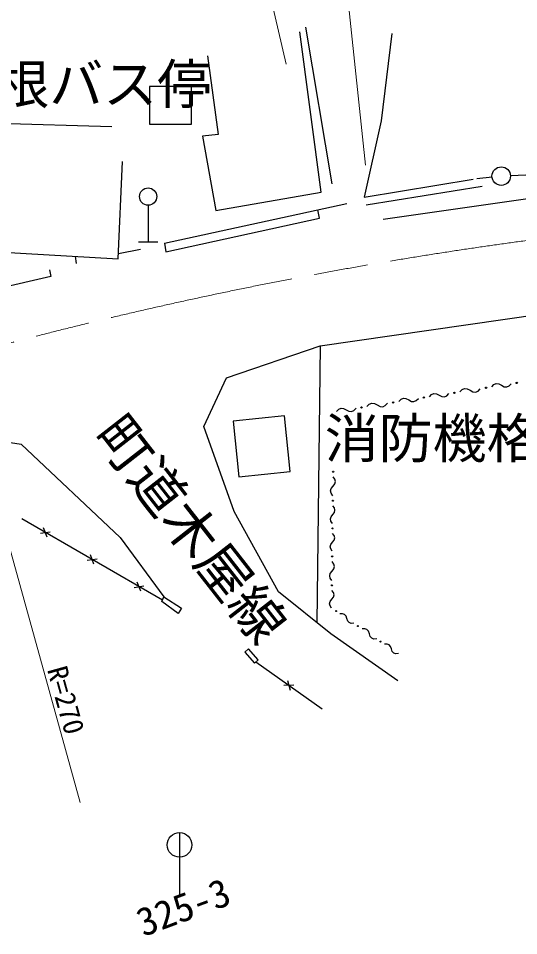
# Model space of a CAD drawing. Units: millimetres, scale not verified. Extents: x 40000 to 680000, y 20000 to 380000.
# Drawn here: x 212797 to 245266, y 258769 to 318320 of the extents above; entities that cross this region are included whole.
import ezdxf
from ezdxf.enums import TextEntityAlignment as Align

# ---------------------------------------------------------------- set-up
doc = ezdxf.new("R2010")
doc.units = ezdxf.units.MM
doc.header["$LTSCALE"] = 1000
doc.linetypes.add('CHAIN', pattern=[18.5, 12, -1.5, 3.5, -1.5])
for name, color, linetype, lineweight in [('M-BGD', 7, 'Continuous', 25), ('M-BMK', 2, 'CHAIN', 13), ('M-STR-HTXT', 7, 'Continuous', 13), ('M-STR-STRC', 7, 'Continuous', 25)]:
    doc.layers.add(name, color=color, linetype=linetype, lineweight=lineweight)
doc.layers.add('M-BMK-HTXT', color=7, linetype='Continuous')
doc.styles.add('ＭＳ ゴシック', font='')
doc.styles.get('ＭＳ ゴシック').set_extended_font_data('MS Gothic')

msp = doc.modelspace()

# ---------------------------------------------------------------- linework, layer by layer
at = {"layer": 'M-BGD'}
for p, q in [((232447, 307026), (231067, 317436)), ((231440, 317745), (233133, 307587)), ((237034, 317345), (236348, 311658)), ((225070, 315878), (225767, 310784)), ((224042, 313886), (221311, 313886)), ((221311, 313886), (221311, 311460)), ((224042, 311460), (224042, 313886)), ((218874, 311270), (211147, 311506)), ((221311, 311460), (224042, 311460)), ((236348, 311658), (235249, 306709)), ((225767, 310784), (224755, 310671)), ((224755, 310671), (225619, 305841)), ((219283, 302712), (219565, 309019)), ((235249, 306709), (242309, 307885)), ((243538, 308007), (242545, 307892)), ((244733, 308111), (245731, 308170)), ((242902, 307408), (235375, 306193)), ((225619, 305841), (232447, 307026)), ((221219, 306188), (221219, 303808)), ((222273, 303730), (234111, 306290)), ((232346, 305348), (232224, 305882)), ((222373, 303168), (232346, 305348)), ((220589, 303808), (221849, 303808)), ((222273, 303730), (222373, 303168)), ((210951, 303190), (219283, 302712)), ((219298, 303051), (220726, 303329)), ((216564, 302407), (216511, 302871)), ((214811, 301999), (214912, 301551)), ((214912, 301551), (208662, 300121)), ((232394, 297053), (262434, 301426)), ((226306, 294982), (232394, 297053)), ((232394, 297053), (232176, 279085)), ((224831, 291813), (226306, 294982)), ((241447, 294068), (241594, 294219)), ((241594, 294219), (241753, 294287)), ((241753, 294287), (241926, 294271)), ((241926, 294271), (242111, 294173)), ((242629, 294127), (242775, 294278)), ((243522, 294396), (243661, 294539)), ((243661, 294539), (243813, 294604)), ((243813, 294604), (243977, 294589)), ((243977, 294589), (244154, 294496)), ((244154, 294496), (244331, 294402)), ((244331, 294402), (244495, 294388)), ((244495, 294388), (244647, 294452)), ((244647, 294452), (244786, 294596)), ((237496, 293445), (237636, 293588)), ((237636, 293588), (237787, 293653)), ((237787, 293653), (237952, 293638)), ((237952, 293638), (238128, 293544)), ((238621, 293501), (238761, 293644)), ((239472, 293756), (239611, 293900)), ((239611, 293900), (239763, 293964)), ((239763, 293964), (239927, 293950)), ((239927, 293950), (240104, 293856)), ((240104, 293856), (240281, 293763)), ((240281, 293763), (240445, 293748)), ((240445, 293748), (240597, 293813)), ((240597, 293813), (240736, 293956)), ((242111, 294173), (242297, 294075)), ((242297, 294075), (242469, 294060)), ((242469, 294060), (242629, 294127)), ((233586, 292949), (233738, 293013)), ((233738, 293013), (233902, 292999)), ((233902, 292999), (234079, 292905)), ((234571, 292861), (234711, 293005)), ((235422, 293117), (235568, 293268)), ((235568, 293268), (235728, 293335)), ((235728, 293335), (235900, 293320)), ((235900, 293320), (236086, 293222)), ((236086, 293222), (236271, 293124)), ((236271, 293124), (236444, 293108)), ((236444, 293108), (236603, 293176)), ((236603, 293176), (236750, 293327)), ((238128, 293544), (238305, 293451)), ((238305, 293451), (238470, 293436)), ((238470, 293436), (238621, 293501)), ((230068, 292519), (226735, 292177)), ((230439, 288898), (230068, 292519)), ((233446, 292805), (233586, 292949)), ((234079, 292905), (234255, 292811)), ((234255, 292811), (234420, 292797)), ((234420, 292797), (234571, 292861)), ((226798, 286299), (224831, 291813)), ((226735, 292177), (227106, 288557)), ((210594, 291028), (212983, 290686)), ((212983, 290686), (219415, 284626)), ((227106, 288557), (230439, 288898)), ((233340, 288394), (233228, 288547)), ((233336, 288090), (233376, 288242)), ((233376, 288242), (233340, 288394)), ((233065, 287637), (233105, 287789)), ((233101, 287485), (233065, 287637)), ((233105, 287789), (233221, 287939)), ((233221, 287939), (233336, 288090)), ((233214, 287331), (233101, 287485)), ((233313, 286538), (233206, 286683)), ((233347, 286394), (233313, 286538)), ((229684, 281090), (226798, 286299)), ((233052, 285821), (233090, 285965)), ((233090, 285965), (233200, 286107)), ((233200, 286107), (233309, 286250)), ((233309, 286250), (233347, 286394)), ((222143, 280546), (213028, 285827)), ((233087, 285677), (233052, 285821)), ((233193, 285531), (233087, 285677)), ((214230, 284899), (214864, 284995)), ((214663, 284649), (214431, 285245)), ((233292, 284738), (233186, 284883)), ((233326, 284594), (233292, 284738)), ((219415, 284626), (222246, 280766)), ((233032, 284021), (233069, 284165)), ((233069, 284165), (233179, 284308)), ((233179, 284308), (233289, 284450)), ((233289, 284450), (233326, 284594)), ((217701, 282888), (217469, 283485)), ((233066, 283877), (233032, 284021)), ((233172, 283732), (233066, 283877)), ((217269, 283139), (217902, 283234)), ((233277, 282894), (233164, 283048)), ((233313, 282742), (233277, 282894)), ((233002, 282137), (233042, 282289)), ((233042, 282289), (233157, 282440)), ((233157, 282440), (233273, 282590)), ((233273, 282590), (233313, 282742)), ((220740, 281128), (220507, 281724)), ((233038, 281985), (233002, 282137)), ((233150, 281832), (233038, 281985)), ((220307, 281378), (220940, 281474)), ((233078, 278359), (229684, 281090)), ((233249, 281038), (233143, 281184)), ((222105, 280465), (222246, 280766)), ((222246, 280766), (223390, 280023)), ((233027, 280465), (233136, 280608)), ((233136, 280608), (233246, 280751)), ((233246, 280751), (233284, 280894)), ((233284, 280894), (233249, 281038)), ((223169, 279682), (222105, 280465)), ((223390, 280023), (223169, 279682)), ((232989, 280321), (233027, 280465)), ((233023, 280177), (232989, 280321)), ((233130, 280032), (233023, 280177)), ((233839, 279671), (233669, 279663)), ((233970, 279622), (233839, 279671)), ((234064, 279518), (233970, 279622)), ((234118, 279357), (234064, 279518)), ((234173, 279196), (234118, 279357)), ((234266, 279091), (234173, 279196)), ((234398, 279042), (234266, 279091)), ((234568, 279050), (234398, 279042)), ((237416, 275307), (233078, 278359)), ((235283, 278692), (235103, 278684)), ((235422, 278641), (235283, 278692)), ((235520, 278530), (235422, 278641)), ((235578, 278360), (235520, 278530)), ((235636, 278189), (235578, 278360)), ((235735, 278078), (235636, 278189)), ((235874, 278027), (235735, 278078)), ((236054, 278035), (235874, 278027)), ((236729, 277697), (236559, 277690)), ((236861, 277648), (236729, 277697)), ((236954, 277544), (236861, 277648)), ((237009, 277383), (236954, 277544)), ((227741, 277385), (227494, 277168)), ((227494, 277168), (228112, 276461)), ((228360, 276678), (227741, 277385)), ((237063, 277222), (237009, 277383)), ((237157, 277117), (237063, 277222)), ((237288, 277068), (237157, 277117)), ((237458, 277076), (237288, 277068)), ((228112, 276461), (228360, 276678)), ((228204, 276542), (232508, 273494)), ((230268, 275326), (230444, 274710)), ((230676, 275037), (230036, 274999))]:
    msp.add_line(p, q, dxfattribs=at)
for centre, radius in [((244134, 308076), 600), ((221219, 306748), 560), ((243148, 294337), 42), ((245142, 294652), 40), ((239116, 293700), 40), ((241092, 294012), 40), ((235066, 293061), 40), ((237123, 293386), 42), ((233232, 288889), 38), ((233210, 287007), 36), ((233189, 285207), 36), ((233168, 283390), 38), ((233147, 281508), 36), ((233416, 279836), 34), ((234835, 278867), 36), ((236307, 277862), 34)]:
    msp.add_circle(centre, radius, dxfattribs=at)
at = {"layer": 'M-BMK'}
msp.add_arc((282171, 32680), 273645, 93.12717, 105.55624, dxfattribs=at)
at = {"layer": 'M-STR-HTXT'}
for p, q in [((235334, 308792), (232327, 336908)), ((225757, 334652), (230170, 315335)), ((212221, 283992), (216814, 267409))]:
    msp.add_line(p, q, dxfattribs=at)
at = {"layer": 'M-STR-STRC'}
for p, q in [((236473, 305291), (246611, 306742)), ((223258, 265460), (223258, 261460))]:
    msp.add_line(p, q, dxfattribs=at)
msp.add_circle((223258, 264660), 800, dxfattribs=at)

# ---------------------------------------------------------------- texts
at = {"layer": 'M-BGD', "style": 'ＭＳ ゴシック'}
for s, p in [('曽根バス停', (207803, 312008)), ('消防機格納庫', (232684, 289009))]:
    msp.add_text(s, height=2566, dxfattribs=at).set_placement(p, align=Align.BOTTOM_LEFT)
at = {"layer": 'M-BMK-HTXT', "style": 'ＭＳ ゴシック'}
msp.add_text('町道木屋線', height=2566, rotation=308, dxfattribs=at).set_placement((217006, 290792), align=Align.BOTTOM_LEFT)
at = {"layer": 'M-STR-HTXT', "style": 'ＭＳ ゴシック'}
msp.add_text('R=270', height=1320, rotation=285.5, dxfattribs=at).set_placement((214272, 275943), align=Align.BOTTOM_LEFT)
at = {"layer": 'M-STR-STRC', "style": 'ＭＳ ゴシック'}
msp.add_text('325-3', height=1833, rotation=20.4, dxfattribs=at).set_placement((221091, 258161), align=Align.BOTTOM_LEFT)

doc.saveas('drawing.dxf')
